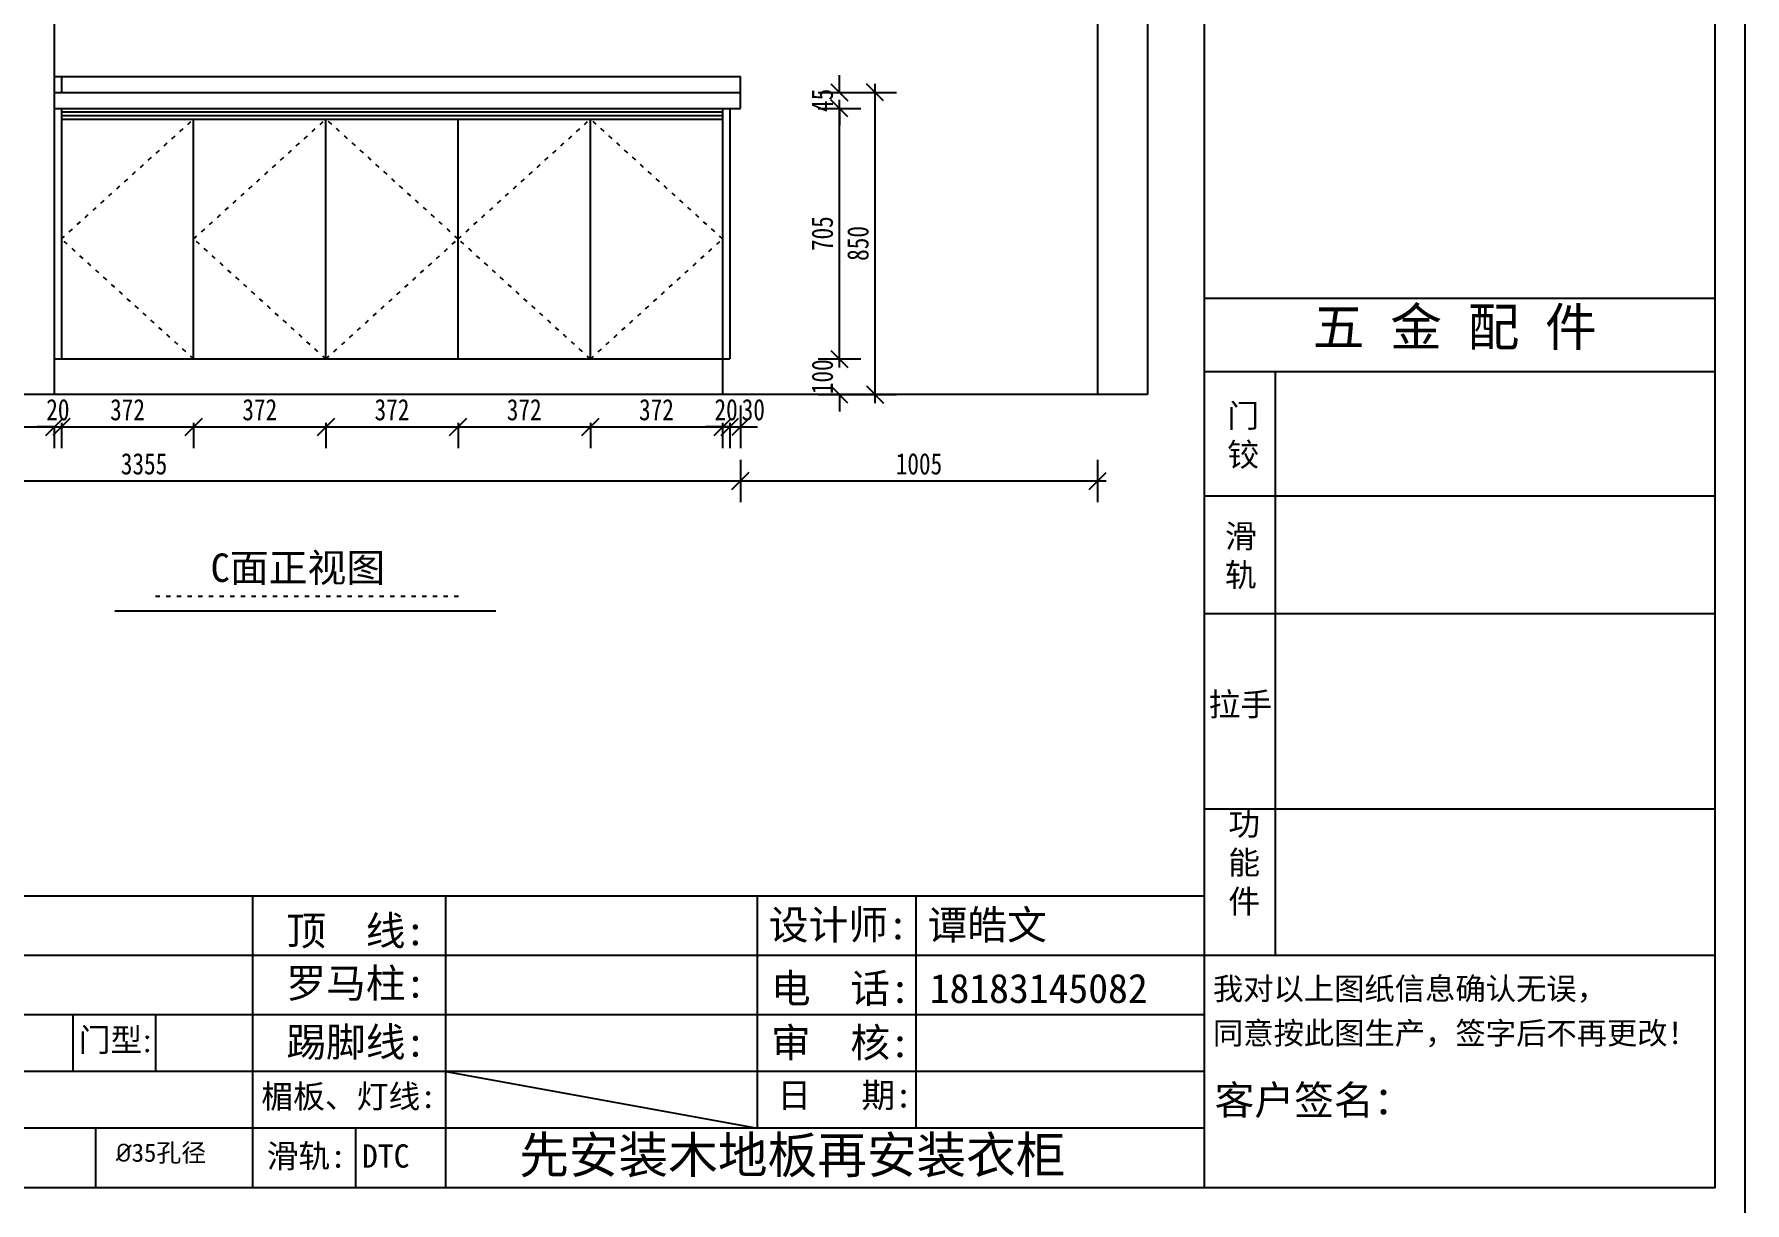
# Model space of a CAD drawing. Header units: millimetres. Extents: x -497855 to 324262, y -590254 to -173602.
# Drawn here: x -474906 to -470094, y -583596 to -580309 of the extents above; entities that cross this region are included whole.
import ezdxf

# ---------------------------------------------------------------- set-up
doc = ezdxf.new("R2010")
doc.units = ezdxf.units.MM
doc.header["$PDMODE"] = 3
doc.linetypes.add('ACAD_ISO03W100', pattern=[30, 12, -18])
for name, color, linetype in [('C', 145, 'Continuous'), ('图框', 7, 'Continuous'), ('柜体', 7, 'Continuous'), ('水电图层', 4, 'Continuous')]:
    doc.layers.add(name, color=color, linetype=linetype)
doc.styles.get("Standard").update_dxf_attribs({"font": 'txt', "bigfont": 'gbcbig.shx'})
doc.styles.add('数、文', font='', dxfattribs={"width": 0.8})
doc.styles.add('楷体', font='')
doc.styles.add('田江洲', font='', dxfattribs={"height": 80})
doc.styles.add('黑体', font='simhei.ttf')
doc.styles.get('数、文').set_extended_font_data('SimSun')
doc.styles.get('楷体').set_extended_font_data('KaiTi_GB2312')
doc.styles.get('田江洲').set_extended_font_data('SimSun')
doc.dimstyles.new('60', dxfattribs={"dimscale": 60, "dimtxt": 1, "dimasz": 0.8, "dimexe": 1, "dimexo": 3, "dimgap": 0.3, "dimtad": 1, "dimdec": 0, "dimtxsty": '数、文', "dimblk": 'OBLIQUE', "dimcen": 0.3, "dimdle": 0.4, "dimclrd": 8, "dimclre": 8, "dimclrt": 1, "dimadec": 0, "dimazin": 0, "dimtfac": 1, "dimtdec": 0, "dimtix": 1, "dimtofl": 0, "dimtmove": 1, "dimatfit": 3, "dimldrblk": 'DOT', "dimfxl": 1, "dimfxlon": 1, "dimtolj": 1, "dimarcsym": 0})

# ---------------------------------------------------------------- blocks, each defined once
blk = doc.blocks.new('_Oblique')
at = {"color": 0, "linetype": 'ByBlock', "lineweight": -2}
blk.add_line((-0.5, -0.5), (0.5, 0.5), dxfattribs=at)
blk = doc.blocks.new('*D190')
at = {"layer": 'Defpoints', "color": 0}
for p in [(-475674.4, -580517.16), (-474849.4, -581322.16), (-474849.4, -581413.14)]:
    blk.add_point(p, dxfattribs=at)
at = {"layer": '水电图层', "color": 8, "lineweight": -2}
for p, q in [((-475674.4, -581353.14), (-475674.4, -581473.14)), ((-475698.4, -581413.14), (-474825.4, -581413.14)), ((-474849.4, -581413.14), (-474849.4, -581473.14))]:
    blk.add_line(p, q, dxfattribs=at)
at = {"layer": '水电图层', "color": 8, "lineweight": -2, "xscale": 48, "yscale": 48, "zscale": 48, "rotation": 180}
blk.add_blockref('_Oblique', (-475674.4, -581413.14), dxfattribs=at)
at = {"layer": '水电图层', "color": 8, "lineweight": -2, "xscale": 48, "yscale": 48, "zscale": 48}
blk.add_blockref('_Oblique', (-474849.4, -581413.14), dxfattribs=at)
at = {"layer": '水电图层', "color": 1, "insert": (-475261.9, -581365.14), "char_height": 60, "attachment_point": 5, "style": '数、文'}
blk.add_mtext('\\A1;825', dxfattribs=at)
blk = doc.blocks.new('*D191')
at = {"layer": 'Defpoints', "color": 0}
for p in [(-474829.4, -581222.16), (-474849.4, -581322.16), (-474829.4, -581413.14)]:
    blk.add_point(p, dxfattribs=at)
at = {"layer": '水电图层', "color": 8, "lineweight": -2}
for p, q in [((-474849.4, -581413.14), (-474897.4, -581413.14)), ((-474849.4, -581413.14), (-474849.4, -581473.14)), ((-474829.4, -581402.16), (-474829.4, -581473.14)), ((-474829.4, -581413.14), (-474781.4, -581413.14))]:
    blk.add_line(p, q, dxfattribs=at)
at = {"layer": '水电图层', "color": 8, "lineweight": -2, "xscale": 48, "yscale": 48, "zscale": 48}
blk.add_blockref('_Oblique', (-474849.4, -581413.14), dxfattribs=at)
at = {"layer": '水电图层', "color": 8, "lineweight": -2, "xscale": 48, "yscale": 48, "zscale": 48, "rotation": 180}
blk.add_blockref('_Oblique', (-474829.4, -581413.14), dxfattribs=at)
at = {"layer": '水电图层', "color": 1, "insert": (-474839.4, -581365.14), "char_height": 60, "attachment_point": 5, "style": '数、文'}
blk.add_mtext('\\A1;20', dxfattribs=at)
blk = doc.blocks.new('*D192')
at = {"layer": 'Defpoints', "color": 0}
for p in [(-474829.4, -581222.16), (-474457.4, -581222.16), (-474457.4, -581413.14)]:
    blk.add_point(p, dxfattribs=at)
at = {"layer": '水电图层', "color": 8, "lineweight": -2}
for p, q in [((-474853.4, -581413.14), (-474433.4, -581413.14)), ((-474829.4, -581402.16), (-474829.4, -581473.14)), ((-474457.4, -581402.16), (-474457.4, -581473.14))]:
    blk.add_line(p, q, dxfattribs=at)
at = {"layer": '水电图层', "color": 8, "lineweight": -2, "xscale": 48, "yscale": 48, "zscale": 48, "rotation": 180}
blk.add_blockref('_Oblique', (-474829.4, -581413.14), dxfattribs=at)
at = {"layer": '水电图层', "color": 8, "lineweight": -2, "xscale": 48, "yscale": 48, "zscale": 48}
blk.add_blockref('_Oblique', (-474457.4, -581413.14), dxfattribs=at)
at = {"layer": '水电图层', "color": 1, "insert": (-474643.4, -581365.14), "char_height": 60, "attachment_point": 5, "style": '数、文'}
blk.add_mtext('\\A1;372', dxfattribs=at)
blk = doc.blocks.new('*D193')
at = {"layer": 'Defpoints', "color": 0}
for p in [(-474457.4, -581222.16), (-474085.4, -581222.16), (-474085.4, -581413.14)]:
    blk.add_point(p, dxfattribs=at)
at = {"layer": '水电图层', "color": 8, "lineweight": -2}
for p, q in [((-474481.4, -581413.14), (-474061.4, -581413.14)), ((-474457.4, -581402.16), (-474457.4, -581473.14)), ((-474085.4, -581402.16), (-474085.4, -581473.14))]:
    blk.add_line(p, q, dxfattribs=at)
at = {"layer": '水电图层', "color": 8, "lineweight": -2, "xscale": 48, "yscale": 48, "zscale": 48, "rotation": 180}
blk.add_blockref('_Oblique', (-474457.4, -581413.14), dxfattribs=at)
at = {"layer": '水电图层', "color": 8, "lineweight": -2, "xscale": 48, "yscale": 48, "zscale": 48}
blk.add_blockref('_Oblique', (-474085.4, -581413.14), dxfattribs=at)
at = {"layer": '水电图层', "color": 1, "insert": (-474271.4, -581365.14), "char_height": 60, "attachment_point": 5, "style": '数、文'}
blk.add_mtext('\\A1;372', dxfattribs=at)
blk = doc.blocks.new('*D194')
at = {"layer": 'Defpoints', "color": 0}
for p in [(-474085.4, -581222.16), (-473713.4, -581222.16), (-473713.4, -581413.14)]:
    blk.add_point(p, dxfattribs=at)
at = {"layer": '水电图层', "color": 8, "lineweight": -2}
for p, q in [((-474109.4, -581413.14), (-473689.4, -581413.14)), ((-474085.4, -581402.16), (-474085.4, -581473.14)), ((-473713.4, -581402.16), (-473713.4, -581473.14))]:
    blk.add_line(p, q, dxfattribs=at)
at = {"layer": '水电图层', "color": 8, "lineweight": -2, "xscale": 48, "yscale": 48, "zscale": 48, "rotation": 180}
blk.add_blockref('_Oblique', (-474085.4, -581413.14), dxfattribs=at)
at = {"layer": '水电图层', "color": 8, "lineweight": -2, "xscale": 48, "yscale": 48, "zscale": 48}
blk.add_blockref('_Oblique', (-473713.4, -581413.14), dxfattribs=at)
at = {"layer": '水电图层', "color": 1, "insert": (-473899.4, -581365.14), "char_height": 60, "attachment_point": 5, "style": '数、文'}
blk.add_mtext('\\A1;372', dxfattribs=at)
blk = doc.blocks.new('*D195')
at = {"layer": 'Defpoints', "color": 0}
for p in [(-473713.4, -581222.16), (-473341.4, -581222.16), (-473341.4, -581413.14)]:
    blk.add_point(p, dxfattribs=at)
at = {"layer": '水电图层', "color": 8, "lineweight": -2}
for p, q in [((-473737.4, -581413.14), (-473317.4, -581413.14)), ((-473713.4, -581402.16), (-473713.4, -581473.14)), ((-473341.4, -581402.16), (-473341.4, -581473.14))]:
    blk.add_line(p, q, dxfattribs=at)
at = {"layer": '水电图层', "color": 8, "lineweight": -2, "xscale": 48, "yscale": 48, "zscale": 48, "rotation": 180}
blk.add_blockref('_Oblique', (-473713.4, -581413.14), dxfattribs=at)
at = {"layer": '水电图层', "color": 8, "lineweight": -2, "xscale": 48, "yscale": 48, "zscale": 48}
blk.add_blockref('_Oblique', (-473341.4, -581413.14), dxfattribs=at)
at = {"layer": '水电图层', "color": 1, "insert": (-473527.4, -581365.14), "char_height": 60, "attachment_point": 5, "style": '数、文'}
blk.add_mtext('\\A1;372', dxfattribs=at)
blk = doc.blocks.new('*D196')
at = {"layer": 'Defpoints', "color": 0}
for p in [(-473341.4, -581222.16), (-472969.4, -581222.16), (-472969.4, -581413.14)]:
    blk.add_point(p, dxfattribs=at)
at = {"layer": '水电图层', "color": 8, "lineweight": -2}
for p, q in [((-473365.4, -581413.14), (-472945.4, -581413.14)), ((-473341.4, -581402.16), (-473341.4, -581473.14)), ((-472969.4, -581402.16), (-472969.4, -581473.14))]:
    blk.add_line(p, q, dxfattribs=at)
at = {"layer": '水电图层', "color": 8, "lineweight": -2, "xscale": 48, "yscale": 48, "zscale": 48, "rotation": 180}
blk.add_blockref('_Oblique', (-473341.4, -581413.14), dxfattribs=at)
at = {"layer": '水电图层', "color": 8, "lineweight": -2, "xscale": 48, "yscale": 48, "zscale": 48}
blk.add_blockref('_Oblique', (-472969.4, -581413.14), dxfattribs=at)
at = {"layer": '水电图层', "color": 1, "insert": (-473155.4, -581365.14), "char_height": 60, "attachment_point": 5, "style": '数、文'}
blk.add_mtext('\\A1;372', dxfattribs=at)
blk = doc.blocks.new('*D197')
at = {"layer": 'Defpoints', "color": 0}
for p in [(-472969.4, -581222.16), (-472949.4, -581222.16), (-472949.4, -581413.14)]:
    blk.add_point(p, dxfattribs=at)
at = {"layer": '水电图层', "color": 8, "lineweight": -2}
for p, q in [((-472969.4, -581413.14), (-473017.4, -581413.14)), ((-472969.4, -581402.16), (-472969.4, -581473.14)), ((-472949.4, -581402.16), (-472949.4, -581473.14)), ((-472949.4, -581413.14), (-472901.4, -581413.14))]:
    blk.add_line(p, q, dxfattribs=at)
at = {"layer": '水电图层', "color": 8, "lineweight": -2, "xscale": 48, "yscale": 48, "zscale": 48}
blk.add_blockref('_Oblique', (-472969.4, -581413.14), dxfattribs=at)
at = {"layer": '水电图层', "color": 8, "lineweight": -2, "xscale": 48, "yscale": 48, "zscale": 48, "rotation": 180}
blk.add_blockref('_Oblique', (-472949.4, -581413.14), dxfattribs=at)
at = {"layer": '水电图层', "color": 1, "insert": (-472959.4, -581365.14), "char_height": 60, "attachment_point": 5, "style": '数、文'}
blk.add_mtext('\\A1;20', dxfattribs=at)
blk = doc.blocks.new('*D198')
at = {"layer": 'Defpoints', "color": 0}
for p in [(-472919.4, -580517.16), (-472949.4, -581222.16), (-472919.4, -581413.14)]:
    blk.add_point(p, dxfattribs=at)
at = {"layer": '水电图层', "color": 8, "lineweight": -2}
for p, q in [((-472919.4, -581353.14), (-472919.4, -581473.14)), ((-472949.4, -581413.14), (-472997.4, -581413.14)), ((-472949.4, -581402.16), (-472949.4, -581473.14)), ((-472919.4, -581413.14), (-472871.4, -581413.14))]:
    blk.add_line(p, q, dxfattribs=at)
at = {"layer": '水电图层', "color": 8, "lineweight": -2, "xscale": 48, "yscale": 48, "zscale": 48}
blk.add_blockref('_Oblique', (-472949.4, -581413.14), dxfattribs=at)
at = {"layer": '水电图层', "color": 8, "lineweight": -2, "xscale": 48, "yscale": 48, "zscale": 48, "rotation": 180}
blk.add_blockref('_Oblique', (-472919.4, -581413.14), dxfattribs=at)
at = {"layer": '水电图层', "color": 1, "insert": (-472882.97, -581365.14), "char_height": 60, "attachment_point": 5, "style": '数、文'}
blk.add_mtext('\\A1;30', dxfattribs=at)
blk = doc.blocks.new('*D199')
at = {"layer": 'Defpoints', "color": 0}
for p in [(-472919.4, -580494.66), (-476274.4, -581322.16), (-472919.4, -581565.4)]:
    blk.add_point(p, dxfattribs=at)
at = {"layer": '水电图层', "color": 8, "lineweight": -2}
for p, q in [((-476274.4, -581505.4), (-476274.4, -581625.4)), ((-472919.4, -581505.4), (-472919.4, -581625.4)), ((-476298.4, -581565.4), (-472895.4, -581565.4))]:
    blk.add_line(p, q, dxfattribs=at)
at = {"layer": '水电图层', "color": 8, "lineweight": -2, "xscale": 48, "yscale": 48, "zscale": 48, "rotation": 180}
blk.add_blockref('_Oblique', (-476274.4, -581565.4), dxfattribs=at)
at = {"layer": '水电图层', "color": 8, "lineweight": -2, "xscale": 48, "yscale": 48, "zscale": 48}
blk.add_blockref('_Oblique', (-472919.4, -581565.4), dxfattribs=at)
at = {"layer": '水电图层', "color": 1, "insert": (-474596.9, -581517.4), "char_height": 60, "attachment_point": 5, "style": '数、文'}
blk.add_mtext('\\A1;3355', dxfattribs=at)
blk = doc.blocks.new('*D200')
at = {"layer": 'Defpoints', "color": 0}
for p in [(-472919.4, -580494.66), (-471914.4, -581322.16), (-471914.4, -581565.4)]:
    blk.add_point(p, dxfattribs=at)
at = {"layer": '水电图层', "color": 8, "lineweight": -2}
for p, q in [((-472919.4, -581505.4), (-472919.4, -581625.4)), ((-471914.4, -581505.4), (-471914.4, -581625.4)), ((-472943.4, -581565.4), (-471890.4, -581565.4))]:
    blk.add_line(p, q, dxfattribs=at)
at = {"layer": '水电图层', "color": 8, "lineweight": -2, "xscale": 48, "yscale": 48, "zscale": 48, "rotation": 180}
blk.add_blockref('_Oblique', (-472919.4, -581565.4), dxfattribs=at)
at = {"layer": '水电图层', "color": 8, "lineweight": -2, "xscale": 48, "yscale": 48, "zscale": 48}
blk.add_blockref('_Oblique', (-471914.4, -581565.4), dxfattribs=at)
at = {"layer": '水电图层', "color": 1, "insert": (-472416.9, -581517.4), "char_height": 60, "attachment_point": 5, "style": '数、文'}
blk.add_mtext('\\A1;1005', dxfattribs=at)
blk = doc.blocks.new('*D202')
at = {"layer": 'Defpoints', "color": 0}
for p in [(-472969.4, -581222.16), (-472640.61, -581222.16), (-472969.4, -581322.16)]:
    blk.add_point(p, dxfattribs=at)
at = {"layer": '水电图层', "color": 8, "lineweight": -2}
for p, q in [((-472640.61, -581222.16), (-472640.61, -581174.16)), ((-472700.61, -581222.16), (-472580.61, -581222.16)), ((-472700.61, -581322.16), (-472580.61, -581322.16)), ((-472640.61, -581322.16), (-472640.61, -581370.16))]:
    blk.add_line(p, q, dxfattribs=at)
at = {"layer": '水电图层', "color": 8, "lineweight": -2, "xscale": 48, "yscale": 48, "zscale": 48}
for p, rotation in [((-472640.61, -581222.16), 270), ((-472640.61, -581322.16), 90)]:
    blk.add_blockref('_Oblique', p, dxfattribs=dict(at, rotation=rotation))
at = {"layer": '水电图层', "color": 1, "insert": (-472688.61, -581272.16), "char_height": 60, "attachment_point": 5, "rotation": 90, "style": '数、文'}
blk.add_mtext('\\A1;100', dxfattribs=at)
blk = doc.blocks.new('*D203')
at = {"layer": 'Defpoints', "color": 0}
for p in [(-472919.4, -580517.16), (-472640.61, -580517.16), (-472969.4, -581222.16)]:
    blk.add_point(p, dxfattribs=at)
at = {"layer": '水电图层', "color": 8, "lineweight": -2}
for p, q in [((-472640.61, -581246.16), (-472640.61, -580493.16)), ((-472700.61, -580517.16), (-472580.61, -580517.16)), ((-472700.61, -581222.16), (-472580.61, -581222.16))]:
    blk.add_line(p, q, dxfattribs=at)
at = {"layer": '水电图层', "color": 8, "lineweight": -2, "xscale": 48, "yscale": 48, "zscale": 48}
for p, rotation in [((-472640.61, -580517.16), 90), ((-472640.61, -581222.16), 270)]:
    blk.add_blockref('_Oblique', p, dxfattribs=dict(at, rotation=rotation))
at = {"layer": '水电图层', "color": 1, "insert": (-472688.61, -580869.66), "char_height": 60, "attachment_point": 5, "rotation": 90, "style": '数、文'}
blk.add_mtext('\\A1;705', dxfattribs=at)
blk = doc.blocks.new('*D204')
at = {"layer": 'Defpoints', "color": 0}
for p in [(-472919.4, -580472.16), (-472640.61, -580472.16), (-472919.4, -580517.16)]:
    blk.add_point(p, dxfattribs=at)
at = {"layer": '水电图层', "color": 8, "lineweight": -2}
for p, q in [((-472640.61, -580472.16), (-472640.61, -580424.16)), ((-472700.61, -580472.16), (-472580.61, -580472.16)), ((-472700.61, -580517.16), (-472580.61, -580517.16)), ((-472640.61, -580517.16), (-472640.61, -580565.16))]:
    blk.add_line(p, q, dxfattribs=at)
at = {"layer": '水电图层', "color": 8, "lineweight": -2, "xscale": 48, "yscale": 48, "zscale": 48}
for p, rotation in [((-472640.61, -580472.16), 270), ((-472640.61, -580517.16), 90)]:
    blk.add_blockref('_Oblique', p, dxfattribs=dict(at, rotation=rotation))
at = {"layer": '水电图层', "color": 1, "insert": (-472688.61, -580494.66), "char_height": 60, "attachment_point": 5, "rotation": 90, "style": '数、文'}
blk.add_mtext('\\A1;45', dxfattribs=at)
blk = doc.blocks.new('*D205')
at = {"layer": 'Defpoints', "color": 0}
for p in [(-472919.4, -580472.16), (-472540.32, -580472.16), (-472969.4, -581322.16)]:
    blk.add_point(p, dxfattribs=at)
at = {"layer": '水电图层', "color": 8, "lineweight": -2}
for p, q in [((-472540.32, -581346.16), (-472540.32, -580448.16)), ((-472600.32, -580472.16), (-472480.32, -580472.16)), ((-472600.32, -581322.16), (-472480.32, -581322.16))]:
    blk.add_line(p, q, dxfattribs=at)
at = {"layer": '水电图层', "color": 8, "lineweight": -2, "xscale": 48, "yscale": 48, "zscale": 48}
for p, rotation in [((-472540.32, -580472.16), 90), ((-472540.32, -581322.16), 270)]:
    blk.add_blockref('_Oblique', p, dxfattribs=dict(at, rotation=rotation))
at = {"layer": '水电图层', "color": 1, "insert": (-472588.32, -580897.16), "char_height": 60, "attachment_point": 5, "rotation": 90, "style": '数、文'}
blk.add_mtext('\\A1;850', dxfattribs=at)

msp = doc.modelspace()

# ---------------------------------------------------------------- linework, layer by layer
at = {"color": 7}
for p, q in [((-471614.46, -577105.64), (-471614.46, -583553.67)), ((-471614.46, -581051.53), (-470177.76, -581051.53)), ((-471614.46, -581257.2), (-470177.76, -581257.2)), ((-471414.91, -581257.2), (-471414.91, -582901.26)), ((-471614.46, -581607.5), (-470177.76, -581607.5)), ((-471614.46, -581938.03), (-470177.76, -581938.03)), ((-471611.41, -582487.73), (-470174.72, -582487.73)), ((-471614.46, -582733.56), (-479263.4, -582733.56)), ((-474290.77, -583553.67), (-474290.77, -582733.56)), ((-473747.98, -583553.67), (-473747.98, -582733.56)), ((-472424.66, -583385.97), (-472424.66, -582733.56)), ((-470177.76, -582900.13), (-479263.4, -582900.13)), ((-471614.46, -583066.71), (-479263.4, -583066.71)), ((-474797.21, -583066.71), (-474797.21, -583226.34)), ((-474564.75, -583066.71), (-474564.75, -583226.34)), ((-471614.46, -583226.34), (-479263.4, -583226.34)), ((-471614.46, -583385.97), (-479263.4, -583385.97))]:
    msp.add_line(p, q, dxfattribs=at)
for p, q in [((-472871.46, -583385.97), (-472871.46, -582733.56)), ((-473747.98, -583226.34), (-472871.46, -583385.97)), ((-474733.17, -583385.97), (-474733.17, -583553.67)), ((-474001.81, -583385.97), (-474001.81, -583553.67))]:
    msp.add_line(p, q)
for points in [[(-470093.63, -583637.8), (-479347.53, -583637.8), (-479347.53, -577021.51), (-470093.63, -577021.51)], [(-479347.53, -577021.51), (-470093.63, -577021.51), (-470093.63, -583637.8), (-479347.53, -583637.8)], [(-479263.4, -577105.64), (-470177.76, -577105.64), (-470177.76, -583553.67), (-479263.4, -583553.67)]]:
    msp.add_lwpolyline(points, close=True, dxfattribs=at)
at = {"layer": '柜体', "color": 8, "linetype": 'ACAD_ISO03W100'}
msp.add_line((-473712.68, -581889.84), (-474573.12, -581889.84), dxfattribs=at)
at = {"layer": '柜体'}
msp.add_line((-473607.5, -581931.63), (-474679.56, -581931.63), dxfattribs=at)
at = {"layer": '水电图层', "color": 2}
for p, q in [((-471774.4, -578802.16), (-471774.4, -581322.16)), ((-474849.4, -578922.16), (-474849.4, -581322.16)), ((-471914.4, -578922.16), (-471914.4, -581322.16)), ((-471774.4, -581322.16), (-476414.4, -581322.16))]:
    msp.add_line(p, q, dxfattribs=at)
at = {"layer": '水电图层', "color": 8}
for p, q in [((-474849.4, -580427.16), (-472919.4, -580427.16)), ((-474829.4, -580427.16), (-474829.4, -580472.16)), ((-472919.4, -580472.16), (-472919.4, -580427.16)), ((-474829.4, -580527.16), (-472969.4, -580527.16)), ((-474829.4, -580537.16), (-472969.4, -580537.16))]:
    msp.add_line(p, q, dxfattribs=at)
at = {"layer": '水电图层', "color": 255}
for p, q in [((-474849.4, -580472.16), (-472919.4, -580472.16)), ((-472919.4, -580517.16), (-472919.4, -580472.16)), ((-474849.4, -580517.16), (-472919.4, -580517.16)), ((-474829.4, -580517.16), (-474829.4, -581222.16)), ((-474829.4, -580547.16), (-472969.4, -580547.16)), ((-474457.4, -581222.16), (-474457.4, -580547.16)), ((-474085.4, -581222.16), (-474085.4, -580547.16)), ((-473713.4, -581222.16), (-473713.4, -580547.16)), ((-473341.4, -581222.16), (-473341.4, -580547.16)), ((-472969.4, -580517.16), (-472969.4, -581322.16)), ((-472949.4, -580517.16), (-472949.4, -581222.16)), ((-474849.4, -581222.16), (-472949.4, -581222.16))]:
    msp.add_line(p, q, dxfattribs=at)
at = {"layer": '水电图层', "color": 8, "linetype": 'ACAD_ISO03W100'}
for p, q in [((-474829.4, -580884.66), (-474457.4, -580547.16)), ((-474457.4, -580884.66), (-474085.4, -580547.16)), ((-473713.4, -580884.66), (-474085.4, -580547.16)), ((-473713.4, -580884.66), (-473341.4, -580547.16)), ((-472969.4, -580884.66), (-473341.4, -580547.16)), ((-474457.4, -581222.16), (-474829.4, -580884.66)), ((-474085.4, -581222.16), (-474457.4, -580884.66)), ((-474085.4, -581222.16), (-473713.4, -580884.66)), ((-473341.4, -581222.16), (-473713.4, -580884.66)), ((-473341.4, -581222.16), (-472969.4, -580884.66))]:
    msp.add_line(p, q, dxfattribs=at)

# ---------------------------------------------------------------- texts
at = {"color": 7, "attachment_point": 1}
for s, insert, char_height in [('{\\fKaiTi|b0|i0|c134|p49;五 金 配 件}', (-471308.88, -581078.72), 106.5512), ('{\\fKaiTi|b0|i0|c134|p49;拉手}', (-471601.67, -582160.89), 65.57), ('{\\fSimHei|b0|i0|c134|p49;设计师: 谭皓文 }', (-472839.42, -582772.8), 81.9625), ('{\\fSimHei|b0|i0|c134|p49;电  话: 18183145082}', (-472833.3, -582951.54), 81.9625), ('{\\fSimHei|b0|i0|c134|p49;审  核:}', (-472833.3, -583104.17), 81.9625)]:
    msp.add_mtext(s, dxfattribs=dict(at, insert=insert, char_height=char_height))
at = {"color": 7, "char_height": 65.57, "width": 133.7285, "attachment_point": 1}
for s, insert in [('{\\fSimHei|b0|i0|c134|p49;门    铰}', (-471549.36, -581348.97)), ('{\\fKaiTi|b0|i0|c134|p49;滑    轨}', (-471556.17, -581687.62)), ('{\\fKaiTi|b0|i0|c134|p49;功能件}', (-471546.67, -582496.53))]:
    msp.add_mtext(s, dxfattribs=dict(at, insert=insert))
at = {"attachment_point": 1}
for s, insert, char_height in [('{\\fKaiTi|b0|i0|c134|p49;顶  线\\fSimHei|b0|i0|c134|p49;:  }', (-474196.68, -582789.46), 81.9625), ('{\\fKaiTi|b0|i0|c134|p49;罗马柱\\fSimHei|b0|i0|c134|p49;:  }', (-474196.68, -582936.74), 81.9625), ('{\\fKaiTi|b0|i0|c134|p49;门型}: ', (-474780.96, -583104.84), 65.57), ('{\\fKaiTi|b0|i0|c134|p49;踢脚线\\fSimHei|b0|i0|c134|p49;: }', (-474196.68, -583102.65), 81.9625), ('{\\f宋体|b0|i0|c134|p2;楣板、灯线:}', (-474267.06, -583263.62), 65.57), ('{\\fKaiTi|b0|i0|c134|p49;滑轨\\fSimHei|b0|i0|c134|p49;: \\fKaiTi|b0|i0|c134|p49;DTC}', (-474252.04, -583431.32), 65.57)]:
    msp.add_mtext(s, dxfattribs=dict(at, insert=insert, char_height=char_height))
at = {"insert": (-472815.37, -583258.25), "char_height": 69.4987, "attachment_point": 1, "style": '楷体'}
msp.add_mtext('{\\fSimHei|b0|i0|c134|p2;日   期:}', dxfattribs=at)
at = {"insert": (-473541.64, -583410.03), "char_height": 102.4531, "width": 1735.4459, "attachment_point": 1}
msp.add_mtext('{\\fKaiTi|b0|i0|c134|p49;先安装木地板再安装衣柜}', dxfattribs=at)
at = {"layer": 'C', "color": 7, "linetype": 'ByBlock', "insert": (-471589.85, -582962.15), "char_height": 62.5121, "width": 1695.3026, "attachment_point": 1, "line_spacing_factor": 1.2, "style": '黑体'}
msp.add_mtext('{\\fKaiTi|b0|i0|c134|p49;我对以上图纸信息确认无误，\\P同意按此图生产，签字后不再更改！}', dxfattribs=at)
at = {"layer": 'C', "color": 7, "linetype": 'ByBlock', "insert": (-471585.16, -583265.97), "char_height": 81.9625, "width": 2705.2773, "attachment_point": 1, "line_spacing_factor": 1.2}
msp.add_mtext('{\\fKaiTi|b0|i0|c134|p49;客户签名：}', dxfattribs=at)
at = {"layer": 'C', "color": 0, "linetype": 'ByBlock', "insert": (-474676.27, -583429.18), "char_height": 51.2266, "width": 669.2387, "attachment_point": 1, "line_spacing_factor": 1.2}
msp.add_mtext('{\\fISOCPEUR|b0|i0|c0|p34;%%C\\fSimHei|b0|i0|c134|p49;35孔径}', dxfattribs=at)
at = {"layer": '图框', "insert": (-474409.81, -581769.28), "char_height": 80, "width": 1275.5287, "attachment_point": 1, "style": '田江洲'}
msp.add_mtext('C面正视图', dxfattribs=at)

# ---------------------------------------------------------------- dimensions: what is measured, and where the dimension line sits
at = {"layer": '水电图层', "color": 255}
for base, p1, p2, picture, middle in [((-472540.32, -580472.16), (-472969.4, -581322.16), (-472919.4, -580472.16), '*D205', (-472588.32, -580897.16)), ((-472640.61, -580472.16), (-472919.4, -580517.16), (-472919.4, -580472.16), '*D204', (-472688.61, -580494.66)), ((-472640.61, -580517.16), (-472969.4, -581222.16), (-472919.4, -580517.16), '*D203', (-472688.61, -580869.66)), ((-472640.61, -581222.16), (-472969.4, -581322.16), (-472969.4, -581222.16), '*D202', (-472688.61, -581272.16))]:
    dim = msp.add_linear_dim(base=base, p1=p1, p2=p2, angle=90, dimstyle='60', override={"dimdec": 1, "dimtdec": 1}, dxfattribs=at)
    dim.commit()
    dim.dimension.update_dxf_attribs({"geometry": picture, "text_midpoint": middle})
for base, p1, p2, picture, middle in [((-472919.4, -581565.4), (-476274.4, -581322.16), (-472919.4, -580494.66), '*D199', (-474596.9, -581517.4)), ((-471914.4, -581565.4), (-472919.4, -580494.66), (-471914.4, -581322.16), '*D200', (-472416.9, -581517.4)), ((-474849.4, -581413.14), (-475674.4, -580517.16), (-474849.4, -581322.16), '*D190', (-475261.9, -581365.14)), ((-474829.4, -581413.14), (-474849.4, -581322.16), (-474829.4, -581222.16), '*D191', (-474839.4, -581365.14)), ((-474457.4, -581413.14), (-474829.4, -581222.16), (-474457.4, -581222.16), '*D192', (-474643.4, -581365.14)), ((-474085.4, -581413.14), (-474457.4, -581222.16), (-474085.4, -581222.16), '*D193', (-474271.4, -581365.14)), ((-473713.4, -581413.14), (-474085.4, -581222.16), (-473713.4, -581222.16), '*D194', (-473899.4, -581365.14)), ((-473341.4, -581413.14), (-473713.4, -581222.16), (-473341.4, -581222.16), '*D195', (-473527.4, -581365.14)), ((-472969.4, -581413.14), (-473341.4, -581222.16), (-472969.4, -581222.16), '*D196', (-473155.4, -581365.14)), ((-472949.4, -581413.14), (-472969.4, -581222.16), (-472949.4, -581222.16), '*D197', (-472959.4, -581365.14))]:
    dim = msp.add_linear_dim(base=base, p1=p1, p2=p2, dimstyle='60', override={"dimdec": 1, "dimtdec": 1}, dxfattribs=at)
    dim.commit()
    dim.dimension.update_dxf_attribs({"geometry": picture, "text_midpoint": middle})
dim = msp.add_linear_dim(base=(-472919.4, -581413.14), p1=(-472949.4, -581222.16), p2=(-472919.4, -580517.16), dimstyle='60', override={"dimdec": 1, "dimtdec": 1}, dxfattribs=at)
dim.commit()
dim.dimension.update_dxf_attribs({"geometry": '*D198', "text_midpoint": (-472882.97, -581413.14), "dimtype": 160})

doc.saveas('drawing.dxf')
